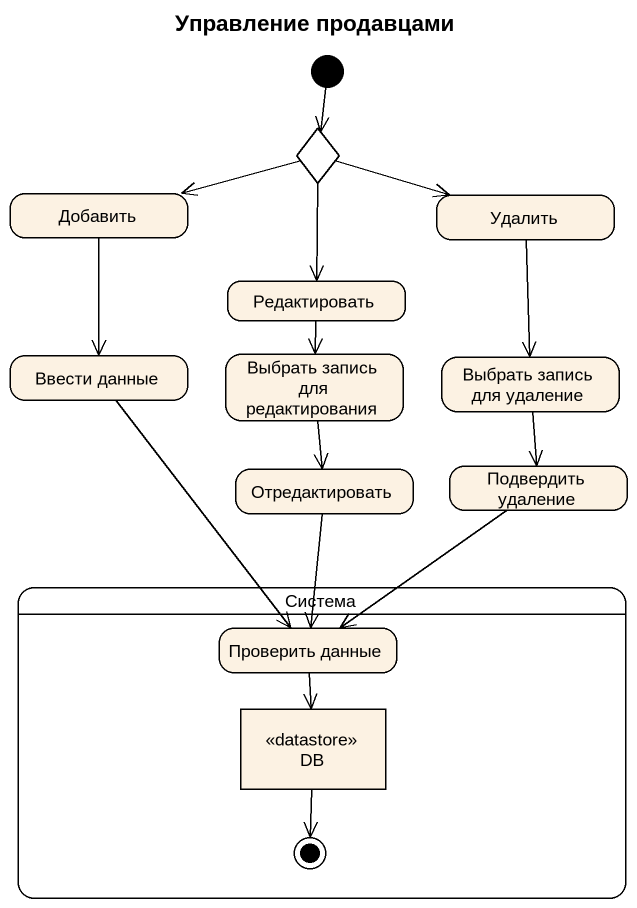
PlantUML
@startuml
title Управление продавцами
hide empty description
state choice1 <<choice>>
state Добавить
state Удалить
state Редактировать
state "Ввести данные" as Ввести_данные
state "Выбрать запись для редактирования" as Выбрать_запись_для
state "Выбрать запись для удаление" as Выбрать_запись_для_удаление
state Отредактировать
state "Подвердить удаление" as Подвердить_удаление
state Система {
  state "Проверить данные" as Проверить_данные
  state DB <<datastore>>
  DB --> [*]
}
[*] --> choice1
choice1 -left-> Добавить
choice1 -right-> Удалить
choice1 --> Редактировать
Добавить --> Ввести_данные
Удалить --> Выбрать_запись_для_удаление
Редактировать --> Выбрать_запись_для
Ввести_данные --> Проверить_данные
Выбрать_запись_для --> Отредактировать
Выбрать_запись_для_удаление --> Подвердить_удаление
Отредактировать --> Проверить_данные
Подвердить_удаление --> Проверить_данные
Проверить_данные --> DB
@enduml
